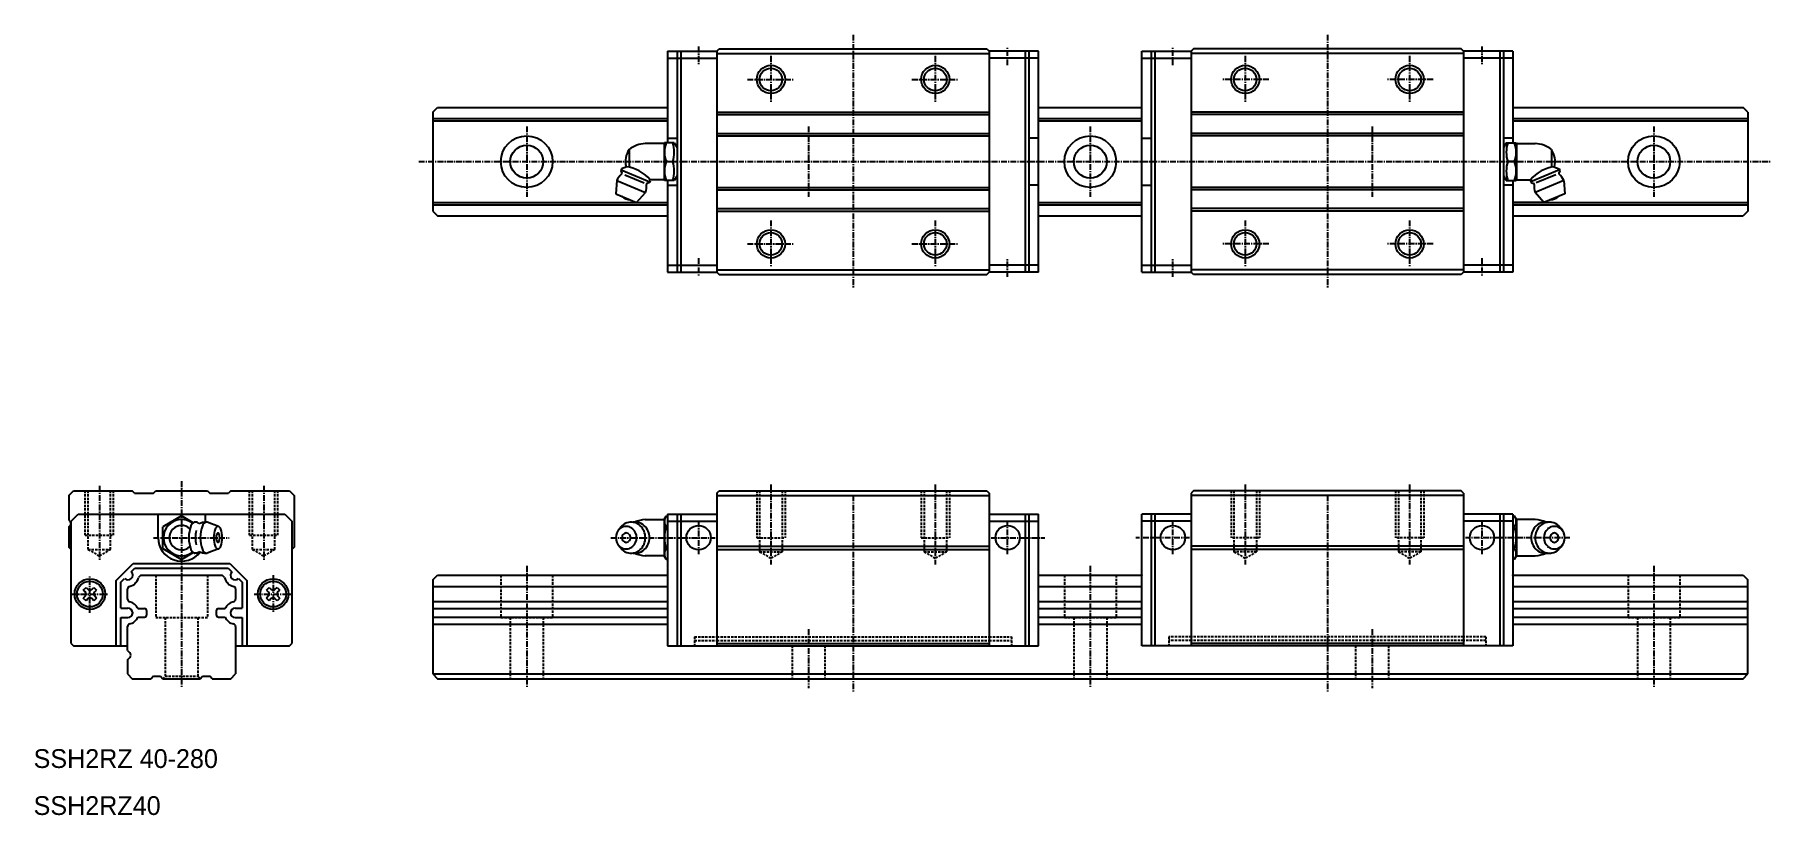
# Model space of a CAD drawing. Extents: x 10 to 380, y 10 to 176.
import ezdxf

# ---------------------------------------------------------------- set-up
doc = ezdxf.new("R2010")
doc.units = 0
doc.linetypes.add('CENTER', pattern=[2, 1.25, -0.25, 0.25, -0.25])
doc.linetypes.add('DASHED', pattern=[0.75, 0.5, -0.25])
doc.layers.get('0').update_dxf_attribs({"linetype": 'CONTINUOUS'})
doc.layers.add('CENTER', color=1, linetype='CENTER')

msp = doc.modelspace()

# ---------------------------------------------------------------- linework, layer by layer
at = {"color": 7, "linetype": 'CONTINUOUS'}
for p, q in [((145, 172.5), (145, 153)), ((145, 172.5), (155.5, 172.5)), ((145, 171), (155.5, 171)), ((147, 172.5), (147, 125.5)), ((147.8, 172.5), (147.8, 125.5)), ((155.5, 172.5), (156, 173)), ((155.5, 172.5), (155.5, 125.5)), ((155.5, 172), (213.5, 172)), ((156, 173), (213, 173)), ((213, 173), (213.5, 172.5)), ((213.5, 172.5), (213.5, 125.5)), ((224, 172.5), (213.5, 172.5)), ((224, 171), (213.5, 171)), ((221.2, 125.5), (221.2, 172.5)), ((222, 125.5), (222, 172.5)), ((224, 125.5), (224, 172.5)), ((246, 125.5), (246, 172.5)), ((246, 172.5), (256.5, 172.5)), ((246, 171), (256.5, 171)), ((248, 125.5), (248, 172.5)), ((248.8, 125.5), (248.8, 172.5)), ((257, 173), (256.5, 172.5)), ((256.5, 172.5), (256.5, 125.5)), ((314.5, 172), (256.5, 172)), ((314, 173), (257, 173)), ((314.5, 172.5), (314, 173)), ((314.5, 172.5), (314.5, 125.5)), ((325, 172.5), (314.5, 172.5)), ((325, 171), (314.5, 171)), ((322.2, 172.5), (322.2, 125.5)), ((323, 172.5), (323, 125.5)), ((325, 172.5), (325, 153)), ((95, 159.5), (96, 160.5)), ((95, 159.5), (95, 138.5)), ((96, 160.5), (145, 160.5)), ((155.5, 159.5), (213.5, 159.5)), ((155.5, 159), (213.5, 159)), ((224, 160.5), (246, 160.5)), ((314.5, 159.5), (256.5, 159.5)), ((314.5, 159), (256.5, 159)), ((325, 160.5), (374, 160.5)), ((375, 159.5), (374, 160.5)), ((375, 159.5), (375, 138.5)), ((95, 158.16), (145, 158.16)), ((95, 157.66), (145, 157.66)), ((224, 158.16), (246, 158.16)), ((224, 157.66), (246, 157.66)), ((325, 158.16), (375, 158.16)), ((325, 157.66), (375, 157.66)), ((144.24, 152.85), (140.24, 152.85)), ((144.33, 153), (144.24, 152.85)), ((144.24, 152.85), (144.24, 145.15)), ((146.42, 153), (144.33, 153)), ((145, 154), (147, 154)), ((146.42, 153), (147, 152)), ((155.5, 155), (213.5, 155)), ((155.5, 154.5), (213.5, 154.5)), ((224, 154), (222, 154)), ((246, 154), (248, 154)), ((314.5, 155), (256.5, 155)), ((314.5, 154.5), (256.5, 154.5)), ((325, 154), (323, 154)), ((323.58, 153), (323, 152)), ((323.58, 153), (325.67, 153)), ((325.67, 153), (325.76, 152.85)), ((325.76, 152.85), (325.76, 145.15)), ((325.76, 152.85), (329.76, 152.85)), ((136.3, 147.91), (135.18, 147.44)), ((136.8, 151.6), (136.8, 147.82)), ((144.68, 149), (146.08, 149)), ((325.32, 149), (323.92, 149)), ((333.2, 151.6), (333.2, 147.82)), ((333.7, 147.91), (334.82, 147.44)), ((134.17, 145), (133.97, 142.16)), ((134.17, 145), (140.27, 142.47)), ((135.18, 147.44), (135.03, 147.07)), ((135.03, 147.07), (135.24, 146.56)), ((135.11, 147.26), (141.2, 144.73)), ((135.89, 146.17), (140.04, 144.46)), ((141.13, 144.55), (140.62, 144.34)), ((141.1, 145.36), (141.28, 144.92)), ((141.28, 144.92), (141.13, 144.55)), ((144.24, 145.15), (141.28, 145.15)), ((144.24, 145.15), (144.33, 145)), ((146.42, 145), (144.33, 145)), ((145, 145), (145, 125.5)), ((147, 146), (146.42, 145)), ((323, 146), (323.58, 145)), ((323.58, 145), (325.67, 145)), ((325, 145), (325, 125.5)), ((325.76, 145.15), (325.67, 145)), ((325.76, 145.15), (328.72, 145.15)), ((328.9, 145.36), (328.72, 144.92)), ((328.72, 144.92), (328.87, 144.55)), ((334.89, 147.26), (328.8, 144.73)), ((328.87, 144.55), (329.38, 144.34)), ((335.83, 145), (329.73, 142.47)), ((334.11, 146.17), (329.96, 144.46)), ((334.97, 147.07), (334.76, 146.56)), ((334.82, 147.44), (334.97, 147.07)), ((335.83, 145), (336.03, 142.16)), ((133.97, 142.16), (138.4, 140.32)), ((138.4, 140.32), (140.27, 142.47)), ((145, 144), (147, 144)), ((155.5, 143.5), (213.5, 143.5)), ((155.5, 143), (213.5, 143)), ((224, 144), (222, 144)), ((246, 144), (248, 144)), ((314.5, 143.5), (256.5, 143.5)), ((314.5, 143), (256.5, 143)), ((325, 144), (323, 144)), ((331.6, 140.32), (329.73, 142.47)), ((336.03, 142.16), (331.6, 140.32)), ((95, 140.34), (138.35, 140.34)), ((95, 139.84), (145, 139.84)), ((95, 138.5), (96, 137.5)), ((96, 137.5), (145, 137.5)), ((138.42, 140.34), (145, 140.34)), ((155.5, 139), (213.5, 139)), ((155.5, 138.5), (213.5, 138.5)), ((224, 140.34), (246, 140.34)), ((224, 139.84), (246, 139.84)), ((224, 137.5), (246, 137.5)), ((314.5, 139), (256.5, 139)), ((314.5, 138.5), (256.5, 138.5)), ((331.58, 140.34), (325, 140.34)), ((325, 140.34), (375, 140.34)), ((325, 139.84), (375, 139.84)), ((325, 137.5), (374, 137.5)), ((375, 138.5), (374, 137.5)), ((145, 127), (155.5, 127)), ((155.5, 126), (213.5, 126)), ((224, 127), (213.5, 127)), ((246, 127), (256.5, 127)), ((314.5, 126), (256.5, 126)), ((325, 127), (314.5, 127)), ((145, 125.5), (155.5, 125.5)), ((155.5, 125.5), (156, 125)), ((156, 125), (213, 125)), ((213, 125), (213.5, 125.5)), ((224, 125.5), (213.5, 125.5)), ((246, 125.5), (256.5, 125.5)), ((257, 125), (256.5, 125.5)), ((314, 125), (257, 125)), ((314.5, 125.5), (314, 125)), ((325, 125.5), (314.5, 125.5)), ((17.5, 78), (18.5, 79)), ((17.5, 78), (17.5, 72.71)), ((18.5, 79), (31, 79)), ((31.5, 78.5), (31, 79)), ((31.5, 78.5), (35.5, 78.5)), ((35.5, 78.5), (36, 79)), ((36, 79), (47, 79)), ((47, 79), (47.5, 78.5)), ((47.5, 78.5), (51.5, 78.5)), ((52, 79), (51.5, 78.5)), ((52, 79), (64.5, 79)), ((64.5, 79), (65.5, 78)), ((65.5, 78), (65.5, 67)), ((155.5, 78.5), (156, 79)), ((155.5, 78.5), (155.5, 46)), ((155.5, 78), (213.5, 78)), ((156, 79), (213, 79)), ((213, 79), (213.5, 78.5)), ((213.5, 78.5), (213.5, 46)), ((257, 79), (256.5, 78.5)), ((256.5, 78.5), (256.5, 46)), ((314.5, 78), (256.5, 78)), ((314, 79), (257, 79)), ((314.5, 78.5), (314, 79)), ((314.5, 78.5), (314.5, 46)), ((18, 72.5), (19.5, 74)), ((19.5, 74), (41.5, 74)), ((36.5, 69), (36.5, 74)), ((41.5, 74), (63.5, 74)), ((46.5, 74), (46.5, 72.29)), ((63.5, 74), (65, 72.5)), ((145, 74), (155.5, 74)), ((145, 74), (145, 46)), ((147, 74), (147, 46)), ((147.8, 74), (147.8, 46)), ((213.5, 74), (224, 74)), ((221.2, 46), (221.2, 74)), ((222, 46), (222, 74)), ((224, 46), (224, 74)), ((256.5, 74), (246, 74)), ((246, 46), (246, 74)), ((248, 46), (248, 74)), ((248.8, 46), (248.8, 74)), ((325, 74), (314.5, 74)), ((322.2, 74), (322.2, 46)), ((323, 74), (323, 46)), ((325, 74), (325, 46)), ((17.5, 72.71), (17.85, 72.35)), ((17.5, 71.29), (17.85, 71.65)), ((17.5, 71.29), (17.5, 67)), ((18, 46.5), (18, 72.5)), ((41.5, 73.62), (37.5, 71.31)), ((37.5, 69), (37.5, 71.31)), ((43.99, 72.18), (41.5, 73.62)), ((44.69, 72.3), (44.32, 72.3)), ((49.39, 71.38), (46.94, 72.27)), ((65, 72.5), (65, 46.5)), ((134.4, 70.42), (134.77, 70.96)), ((140.24, 72.85), (144.24, 72.85)), ((144.24, 72.85), (144.68, 73.6)), ((144.24, 72.85), (144.24, 65.15)), ((144.68, 73.6), (145, 73.6)), ((144.68, 71.3), (145, 71.3)), ((145, 72.5), (155.5, 72.5)), ((213.5, 72.5), (224, 72.5)), ((256.5, 72.5), (246, 72.5)), ((325, 72.5), (314.5, 72.5)), ((325.32, 73.6), (325, 73.6)), ((325.32, 71.3), (325, 71.3)), ((325.76, 72.85), (325.32, 73.6)), ((329.76, 72.85), (325.76, 72.85)), ((325.76, 72.85), (325.76, 65.15)), ((335.6, 70.42), (335.23, 70.96)), ((18, 66.5), (17.5, 67)), ((37.5, 66.69), (37.5, 69)), ((37.5, 66.69), (41.5, 64.38)), ((49.39, 66.62), (46.94, 65.73)), ((65.5, 67), (65, 66.5)), ((134.77, 67.04), (134.4, 67.58)), ((134.77, 67.04), (134.78, 67.02)), ((144.68, 66.7), (145, 66.7)), ((155.5, 67.2), (213.5, 67.2)), ((314.5, 67.2), (256.5, 67.2)), ((325.32, 66.7), (325, 66.7)), ((335.23, 67.04), (335.22, 67.02)), ((335.23, 67.04), (335.6, 67.58)), ((27.6, 59.91), (31.18, 63.49)), ((31.18, 63.49), (51.82, 63.49)), ((41.5, 64.38), (43.99, 65.82)), ((44.69, 65.7), (44.32, 65.7)), ((51.82, 63.49), (55.4, 59.91)), ((144.24, 65.15), (140.24, 65.15)), ((144.68, 64.4), (144.24, 65.15)), ((144.68, 64.4), (145, 64.4)), ((155.5, 66.5), (213.5, 66.5)), ((314.5, 66.5), (256.5, 66.5)), ((325.32, 64.4), (325, 64.4)), ((325.32, 64.4), (325.76, 65.15)), ((325.76, 65.15), (329.76, 65.15)), ((27.6, 46), (27.6, 59.91)), ((28.6, 59.5), (29.39, 60.29)), ((28.6, 54), (28.6, 59.5)), ((30.81, 61.71), (31.59, 62.49)), ((31.59, 62.49), (51.41, 62.49)), ((32.84, 61), (32.34, 60.5)), ((32.84, 61), (50.16, 61)), ((50.66, 60.5), (50.16, 61)), ((51.41, 62.49), (52.19, 61.71)), ((53.61, 60.29), (54.4, 59.5)), ((54.4, 59.5), (54.4, 54)), ((55.4, 59.91), (55.4, 46)), ((95, 60), (96, 61)), ((95, 60), (95, 40)), ((96, 61), (145, 61)), ((224, 61), (246, 61)), ((325, 61), (374, 61)), ((374, 61), (375, 60)), ((375, 40), (375, 60)), ((20.58, 57.84), (21.16, 58.42)), ((20.58, 57.84), (21.03, 57.39)), ((21.03, 56.61), (20.58, 56.16)), ((21.16, 55.58), (20.58, 56.16)), ((21.16, 58.42), (21.61, 57.97)), ((21.61, 56.03), (21.16, 55.58)), ((22.39, 57.97), (22.84, 58.42)), ((22.84, 55.58), (22.39, 56.03)), ((22.84, 58.42), (23.42, 57.84)), ((23.42, 56.16), (22.84, 55.58)), ((22.97, 57.39), (23.42, 57.84)), ((23.42, 56.16), (22.97, 56.61)), ((30, 55.9), (30, 58.1)), ((53, 58.1), (53, 55.9)), ((59.58, 57.84), (60.16, 58.42)), ((59.58, 57.84), (60.03, 57.39)), ((60.03, 56.61), (59.58, 56.16)), ((60.16, 55.58), (59.58, 56.16)), ((60.16, 58.42), (60.61, 57.97)), ((60.61, 56.03), (60.16, 55.58)), ((61.39, 57.97), (61.84, 58.42)), ((61.84, 55.58), (61.39, 56.03)), ((61.84, 58.42), (62.42, 57.84)), ((62.42, 56.16), (61.84, 55.58)), ((61.97, 57.39), (62.42, 57.84)), ((62.42, 56.16), (61.97, 56.61)), ((95, 58.59), (145, 58.59)), ((224, 58.59), (246, 58.59)), ((325, 58.59), (375, 58.59)), ((28.6, 54), (30.1, 54)), ((28.6, 52), (30.1, 52)), ((28.6, 46), (28.6, 52)), ((32.21, 53.9), (33.6, 53.9)), ((32.21, 52.1), (33.6, 52.1)), ((34.1, 52.6), (34.1, 53.4)), ((48.9, 53.4), (48.9, 52.6)), ((49.4, 53.9), (50.79, 53.9)), ((49.4, 52.1), (50.79, 52.1)), ((52.9, 54), (54.4, 54)), ((52.9, 52), (54.4, 52)), ((54.4, 52), (54.4, 46)), ((95, 55.41), (145, 55.41)), ((95, 53.9), (145, 53.9)), ((95, 52.1), (145, 52.1)), ((224, 55.41), (246, 55.41)), ((224, 53.9), (246, 53.9)), ((224, 52.1), (246, 52.1)), ((325, 55.41), (375, 55.41)), ((325, 53.9), (375, 53.9)), ((325, 52.1), (375, 52.1)), ((30, 44.99), (30, 50.1)), ((53, 50.1), (53, 40)), ((95, 50.59), (145, 50.59)), ((224, 50.59), (246, 50.59)), ((325, 50.59), (375, 50.59)), ((18, 46.5), (18.5, 46)), ((18.5, 46), (30, 46)), ((30, 44.99), (30.49, 44.49)), ((53, 46), (64.5, 46)), ((64.5, 46), (65, 46.5)), ((145, 46), (224, 46)), ((155.5, 46.5), (213.5, 46.5)), ((325, 46), (246, 46)), ((314.5, 46.5), (256.5, 46.5)), ((30, 43.01), (30.49, 43.5)), ((30, 43.01), (30, 40)), ((30, 40), (31, 39)), ((31, 39), (35, 39)), ((35.5, 39.5), (35, 39)), ((35.5, 39.5), (37, 39.5)), ((37, 39.5), (37.5, 39)), ((37.5, 39), (37.5, 39)), ((37.5, 39), (45.5, 39)), ((45.5, 39), (46, 39.5)), ((46, 39.5), (47.5, 39.5)), ((48, 39), (47.5, 39.5)), ((48, 39), (52, 39)), ((52, 39), (53, 40)), ((95, 40), (96, 39)), ((95, 40), (375, 40)), ((96, 39), (374, 39)), ((374, 39), (375, 40))]:
    msp.add_line(p, q, dxfattribs=at)
at = {"color": 3, "linetype": 'DASHED'}
for p, q in [((21, 69.5), (21, 79)), ((21.6, 66.5), (21.6, 79)), ((26.4, 66.5), (26.4, 79)), ((27, 69.5), (27, 79)), ((56, 69.5), (56, 79)), ((56.6, 66.5), (56.6, 79)), ((61.4, 66.5), (61.4, 79)), ((62, 69.5), (62, 79)), ((164, 79), (164, 69)), ((164.6, 79), (164.6, 66)), ((169.4, 79), (169.4, 66)), ((170, 79), (170, 69)), ((199, 79), (199, 69)), ((199.6, 79), (199.6, 66)), ((204.4, 79), (204.4, 66)), ((205, 79), (205, 69)), ((265, 79), (265, 69)), ((265.6, 79), (265.6, 66)), ((270.4, 79), (270.4, 66)), ((271, 79), (271, 69)), ((300, 79), (300, 69)), ((300.6, 79), (300.6, 66)), ((305.4, 79), (305.4, 66)), ((306, 79), (306, 69)), ((21, 69.5), (27, 69.5)), ((56, 69.5), (62, 69.5)), ((164, 69), (170, 69)), ((199, 69), (205, 69)), ((271, 69), (265, 69)), ((306, 69), (300, 69)), ((21.6, 66.5), (26.4, 66.5)), ((21.6, 66.5), (24, 65.11)), ((26.4, 66.5), (24, 65.11)), ((56.6, 66.5), (61.4, 66.5)), ((56.6, 66.5), (59, 65.11)), ((61.4, 66.5), (59, 65.11)), ((164.6, 66), (169.4, 66)), ((164.6, 66), (167, 64.61)), ((169.4, 66), (167, 64.61)), ((199.6, 66), (204.4, 66)), ((199.6, 66), (202, 64.61)), ((204.4, 66), (202, 64.61)), ((270.4, 66), (265.6, 66)), ((265.6, 66), (268, 64.61)), ((270.4, 66), (268, 64.61)), ((305.4, 66), (300.6, 66)), ((300.6, 66), (303, 64.61)), ((305.4, 66), (303, 64.61)), ((36, 61), (36, 52)), ((47, 61), (47, 52)), ((109.5, 61), (109.5, 52)), ((120.5, 61), (120.5, 52)), ((229.5, 61), (229.5, 52)), ((240.5, 61), (240.5, 52)), ((349.5, 61), (349.5, 52)), ((360.5, 61), (360.5, 52)), ((36, 52), (47, 52)), ((38, 52), (38, 39.5)), ((45, 52), (45, 39.5)), ((109.5, 52), (120.5, 52)), ((111.5, 52), (111.5, 39)), ((118.5, 52), (118.5, 39)), ((229.5, 52), (240.5, 52)), ((231.5, 52), (231.5, 39)), ((238.5, 52), (238.5, 39)), ((349.5, 52), (360.5, 52)), ((351.5, 52), (351.5, 39)), ((358.5, 52), (358.5, 39)), ((150.75, 47.9), (155.5, 47.9)), ((150.75, 47.9), (150.75, 46)), ((150.75, 47.1), (155.5, 47.1)), ((155.5, 47.9), (213.5, 47.9)), ((155.5, 47.1), (213.5, 47.1)), ((171.5, 46), (171.5, 39)), ((178.5, 46), (178.5, 39)), ((213.5, 47.9), (218.25, 47.9)), ((213.5, 47.1), (218.25, 47.1)), ((218.25, 47.9), (218.25, 46)), ((251.75, 47.9), (251.75, 46)), ((256.5, 47.9), (251.75, 47.9)), ((256.5, 47.1), (251.75, 47.1)), ((314.5, 47.9), (256.5, 47.9)), ((314.5, 47.1), (256.5, 47.1)), ((291.5, 46), (291.5, 39)), ((298.5, 46), (298.5, 39)), ((319.25, 47.9), (314.5, 47.9)), ((319.25, 47.1), (314.5, 47.1)), ((319.25, 47.9), (319.25, 46)), ((37.5, 39), (38, 39.5)), ((38, 39.5), (45, 39.5)), ((45, 39.5), (45.5, 39))]:
    msp.add_line(p, q, dxfattribs=at)
at = {"color": 3, "linetype": 'CONTINUOUS'}
for centre in [(167, 166.5), (202, 166.5), (268, 166.5), (303, 166.5), (167, 131.5), (202, 131.5), (268, 131.5), (303, 131.5)]:
    msp.add_circle(centre, 3, dxfattribs=at)
at = {"color": 7, "linetype": 'CONTINUOUS'}
for centre, radius in [((167, 166.5), 2.4), ((202, 166.5), 2.4), ((268, 166.5), 2.4), ((303, 166.5), 2.4), ((115, 149), 5.5), ((115, 149), 3.5), ((235, 149), 5.5), ((235, 149), 3.5), ((355, 149), 5.5), ((355, 149), 3.5), ((167, 131.5), 2.4), ((202, 131.5), 2.4), ((268, 131.5), 2.4), ((303, 131.5), 2.4), ((151.6, 69), 2.6), ((217.4, 69), 2.6), ((252.6, 69), 2.6), ((318.4, 69), 2.6), ((22, 57), 3.25), ((22, 57), 2.75), ((61, 57), 3.25), ((61, 57), 2.75)]:
    msp.add_circle(centre, radius, dxfattribs=at)
for centre, radius, start, end in [((140.47, 146.85), 6, 92.1789, 127.7261), ((150.28, 151), 5.95, 160.3465, 199.6535), ((140.48, 151), 5.95, 340.3465, 19.6535), ((329.52, 151), 5.95, 160.3465, 199.6535), ((319.72, 151), 5.95, 340.3465, 19.6535), ((329.53, 146.85), 6, 52.2739, 87.8211), ((140.72, 149), 4.7, 146.4138, 193.1788), ((135.17, 139.99), 8, 40.1892, 83.034), ((150.28, 147), 5.95, 160.3465, 199.6535), ((140.48, 147), 5.95, 340.3465, 19.6535), ((329.52, 147), 5.95, 160.3465, 199.6535), ((319.72, 147), 5.95, 340.3465, 19.6535), ((334.83, 139.99), 8, 96.966, 139.8108), ((329.28, 149), 4.7, 346.8212, 33.5862), ((137.22, 143.73), 3.3, 128.1639, 157.4998), ((135.06, 146.49), 0.2, 308.1641, 22.5004), ((140.69, 144.15), 0.2, 112.4996, 186.8355), ((329.31, 144.15), 0.2, 353.1645, 67.5004), ((334.94, 146.49), 0.2, 157.4996, 231.8359), ((332.78, 143.73), 3.3, 22.5002, 51.8361), ((137.35, 144.05), 3.2, 229.29, 265.71), ((137.22, 143.73), 3.3, 337.5, 6.836), ((332.78, 143.73), 3.3, 173.164, 202.5), ((332.65, 144.05), 3.2, 274.29, 310.71), ((17.5, 72), 0.5, 0, 45), ((17.5, 72), 0.5, 315, 0), ((41.5, 69), 3.85, 52.5077, 307.4921), ((41.5, 69), 2.6, 46.6213, 313.3788), ((50.37, 69), 7.31, 159.7619, 200.238), ((44.82, 71.05), 1.4, 121.1002, 160.1439), ((44.32, 71.8), 0.505, 90.9032, 115.752), ((49.74, 69), 5.31, 163.6263, 196.3729), ((44.69, 71.8), 0.505, 64.248, 90.9029), ((44.19, 71.05), 1.4, 39.4282, 58.8998), ((46.77, 69), 3.3, 90, 117.0545), ((52.81, 69), 7.31, 159.7619, 200.238), ((47.27, 71.05), 1.4, 121.1002, 160.1439), ((46.77, 71.8), 0.505, 68.6881, 115.752), ((53.65, 69), 5.31, 159.7306, 200.2694), ((49.63, 70.49), 1.02, 121.0513, 160.104), ((49.26, 71.03), 0.368, 64.287, 115.7129), ((48.9, 70.49), 1.02, 19.896, 58.9486), ((44.87, 69), 5.31, 339.7306, 20.2694), ((136.5, 69), 2.53, 133.386, 226.6139), ((136.21, 69.26), 2.15, 101.0363, 132.5263), ((137.65, 69), 3.48, 133.3861, 145.8068), ((137.25, 69.35), 2.95, 101.0363, 132.5263), ((136.19, 69.35), 2.05, 79.1807, 100.8192), ((136.16, 69.26), 2.15, 47.4737, 78.9636), ((137.22, 69.48), 2.82, 90, 100.8192), ((137.22, 69.48), 2.82, 79.1807, 90), ((135.87, 69), 2.53, 313.386, 46.6139), ((138.08, 69.48), 2.82, 90, 98.7658), ((137.18, 69.35), 2.95, 47.4736, 78.9636), ((140.47, 66.85), 6, 92.1777, 114.8938), ((138.08, 69.48), 2.82, 79.1807, 90), ((138.04, 69.35), 2.95, 47.4736, 78.9636), ((136.79, 69), 3.48, 313.3861, 46.6139), ((137.65, 69), 3.48, 313.3861, 46.6139), ((146.41, 72.45), 2.08, 146.4718, 213.5286), ((152.14, 69), 7.81, 162.8691, 197.1308), ((323.59, 72.45), 2.08, 326.4714, 33.5282), ((317.86, 69), 7.81, 342.8692, 17.1309), ((332.35, 69), 3.48, 133.3861, 226.6139), ((333.21, 69), 3.48, 133.3861, 226.6139), ((329.53, 66.85), 6, 65.1062, 87.8223), ((331.96, 69.35), 2.95, 101.0364, 132.5264), ((332.82, 69.35), 2.95, 101.0364, 132.5264), ((331.92, 69.48), 2.82, 90, 100.8193), ((334.13, 69), 2.53, 133.3861, 226.614), ((331.92, 69.48), 2.82, 81.2342, 90), ((332.78, 69.48), 2.82, 90, 100.8193), ((333.84, 69.26), 2.15, 101.0364, 132.5263), ((332.78, 69.48), 2.82, 79.1808, 90), ((332.75, 69.35), 2.95, 47.4737, 78.9637), ((333.81, 69.35), 2.05, 79.1808, 100.8193), ((333.79, 69.26), 2.15, 47.4737, 78.9637), ((332.35, 69), 3.48, 34.1932, 46.6139), ((333.5, 69), 2.53, 313.3861, 46.614), ((41.5, 69), 5, 180.0001, 322.6126), ((49.63, 67.51), 1.02, 199.896, 238.9486), ((51.09, 69), 2.22, 159.7737, 200.2263), ((49.41, 69.62), 0.423, 121.1182, 160.1587), ((49.41, 68.38), 0.423, 199.8413, 238.8817), ((49.26, 66.97), 0.368, 244.287, 295.7129), ((49.26, 69.85), 0.153, 64.2337, 115.7663), ((49.26, 68.15), 0.153, 244.2337, 295.7663), ((49.11, 69.62), 0.423, 19.8413, 58.8817), ((49.11, 68.38), 0.423, 301.1183, 340.1587), ((48.9, 67.51), 1.02, 301.0513, 340.104), ((47.43, 69), 2.22, 339.7737, 20.2263), ((136.21, 68.74), 2.15, 227.4736, 258.9636), ((137.65, 69), 3.48, 214.6529, 226.6139), ((136.32, 69), 1.05, 133.386, 226.6139), ((136.2, 69.11), 0.895, 101.0362, 132.5262), ((136.2, 68.89), 0.895, 227.4736, 258.9636), ((136.19, 68.65), 2.05, 259.1807, 280.8192), ((136.19, 69.15), 0.855, 79.1807, 100.8191), ((136.19, 68.85), 0.855, 259.1807, 280.8191), ((136.17, 69.11), 0.895, 47.4736, 78.9636), ((136.17, 68.89), 0.895, 281.0363, 312.5262), ((136.16, 68.74), 2.15, 281.0363, 312.5263), ((136.06, 69), 1.05, 313.386, 46.6139), ((146.41, 65.55), 2.08, 146.4713, 213.5276), ((323.59, 65.55), 2.08, 326.4724, 33.5287), ((333.84, 68.74), 2.15, 227.4737, 258.9637), ((333.94, 69), 1.05, 133.3861, 226.614), ((333.83, 69.11), 0.895, 101.0364, 132.5264), ((333.83, 68.89), 0.895, 227.4738, 258.9637), ((333.81, 68.65), 2.05, 259.1808, 280.8193), ((333.81, 69.15), 0.855, 79.1809, 100.8193), ((333.81, 68.85), 0.855, 259.1809, 280.8193), ((333.8, 69.11), 0.895, 47.4738, 78.9638), ((333.8, 68.89), 0.895, 281.0364, 312.5264), ((333.79, 68.74), 2.15, 281.0364, 312.5264), ((333.68, 69), 1.05, 313.3861, 46.614), ((332.35, 69), 3.48, 313.3861, 325.3471), ((44.82, 66.95), 1.4, 199.8561, 238.8998), ((44.32, 66.2), 0.505, 244.2479, 270.3932), ((44.69, 66.2), 0.505, 270.3929, 295.752), ((44.19, 66.95), 1.4, 301.1002, 320.57), ((46.77, 69), 3.3, 242.9455, 270), ((47.27, 66.95), 1.4, 199.8561, 238.8998), ((46.77, 66.2), 0.505, 244.2479, 289.9352), ((137.25, 68.65), 2.95, 227.4736, 258.9636), ((137.22, 68.52), 2.82, 259.1808, 280.8192), ((138.08, 68.52), 2.82, 261.2379, 280.8192), ((137.18, 68.65), 2.95, 281.0363, 312.5263), ((140.47, 71.15), 6, 245.1062, 267.8223), ((138.04, 68.65), 2.95, 281.0363, 312.5263), ((329.53, 71.15), 6, 272.1777, 294.8938), ((331.96, 68.65), 2.95, 227.4737, 258.9637), ((332.82, 68.65), 2.95, 227.4737, 258.9637), ((331.92, 68.52), 2.82, 259.1808, 278.7621), ((332.78, 68.52), 2.82, 259.1808, 280.8192), ((332.75, 68.65), 2.95, 281.0364, 312.5264), ((30.1, 61), 1, 225.0001, 45), ((29.93, 61.06), 2.48, 281.8239, 346.8289), ((53.07, 61.06), 2.48, 193.1712, 258.1762), ((52.9, 61), 1, 135, 315), ((20.64, 57), 0.55, 315.0002, 45), ((22, 58.36), 0.55, 225, 315), ((22, 55.64), 0.55, 45, 135), ((23.36, 57), 0.55, 135, 225), ((30.55, 58.1), 0.55, 101.8238, 180), ((30.55, 55.9), 0.55, 180, 258.1762), ((52.45, 58.1), 0.55, 0, 78.1761), ((52.45, 55.9), 0.55, 281.8239, 0), ((59.64, 57), 0.55, 315.0002, 45), ((61, 58.36), 0.55, 225, 315), ((61, 55.64), 0.55, 45, 135), ((62.36, 57), 0.55, 135, 225), ((30.1, 53), 1, 270.0001, 90), ((29.93, 52.94), 2.48, 22.9178, 78.1761), ((29.93, 53.06), 2.48, 281.8239, 337.0822), ((33.6, 53.4), 0.5, 0, 90), ((33.6, 52.6), 0.5, 270.0001, 0), ((49.4, 53.4), 0.5, 90, 180), ((49.4, 52.6), 0.5, 180, 270), ((53.07, 52.94), 2.48, 101.8239, 157.0822), ((53.07, 53.06), 2.48, 202.9178, 258.1762), ((52.9, 53), 1, 90, 269.9999), ((30.55, 50.1), 0.55, 101.8238, 180), ((52.45, 50.1), 0.55, 0, 78.1761), ((30, 44), 0.7, 0, 44.9999), ((30, 44), 0.7, 315.0002, 0)]:
    msp.add_arc(centre, radius, start, end, dxfattribs=at)
for p in [(145, 149), (224, 149), (246, 149), (325, 149), (41.5, 79), (145, 61), (224, 61), (246, 61), (325, 61), (41.5, 39)]:
    msp.add_point(p, dxfattribs=at)
at = {"layer": 'CENTER', "color": 1, "linetype": 'CENTER'}
for p, q in [((184.5, 176), (184.5, 122)), ((285.5, 176), (285.5, 122)), ((151.6, 173.5), (151.6, 169.5)), ((167, 171.5), (167, 161.5)), ((202, 171.5), (202, 161.5)), ((217.4, 169.5), (217.4, 173.5)), ((252.6, 169.5), (252.6, 173.5)), ((268, 171.5), (268, 161.5)), ((303, 171.5), (303, 161.5)), ((318.4, 173.5), (318.4, 169.5)), ((162, 166.5), (172, 166.5)), ((197, 166.5), (207, 166.5)), ((273, 166.5), (263, 166.5)), ((308, 166.5), (298, 166.5)), ((115, 156.5), (115, 141.5)), ((175, 156.5), (175, 141.5)), ((235, 156.5), (235, 141.5)), ((295, 156.5), (295, 141.5)), ((355, 156.5), (355, 141.5)), ((92, 149), (380, 149)), ((167, 136.5), (167, 126.5)), ((202, 136.5), (202, 126.5)), ((268, 136.5), (268, 126.5)), ((303, 136.5), (303, 126.5)), ((162, 131.5), (172, 131.5)), ((197, 131.5), (207, 131.5)), ((273, 131.5), (263, 131.5)), ((308, 131.5), (298, 131.5)), ((151.6, 128.5), (151.6, 124.5)), ((217.4, 124.5), (217.4, 128.5)), ((252.6, 124.5), (252.6, 128.5)), ((318.4, 128.5), (318.4, 124.5)), ((24, 80.06), (24, 64.06)), ((41.5, 81), (41.5, 63)), ((59, 80.06), (59, 64.06)), ((167, 80.31), (167, 63.31)), ((184.5, 78), (184.5, 36)), ((202, 80.31), (202, 63.31)), ((268, 80.31), (268, 63.31)), ((285.5, 78), (285.5, 36)), ((303, 80.31), (303, 63.31)), ((151.6, 72.5), (151.6, 65.5)), ((217.4, 65.5), (217.4, 72.5)), ((252.6, 65.5), (252.6, 72.5)), ((318.4, 72.5), (318.4, 65.5)), ((35.5, 69), (51.62, 69)), ((132.91, 69), (148.5, 69)), ((148.1, 69), (155.1, 69)), ((213.9, 69), (220.9, 69)), ((220.5, 69), (225.32, 69)), ((249.5, 69), (244.68, 69)), ((256.1, 69), (249.1, 69)), ((321.9, 69), (314.9, 69)), ((337.09, 69), (321.5, 69)), ((41.5, 63), (41.5, 37)), ((115, 63), (115, 37)), ((235, 63), (235, 37)), ((355, 63), (355, 37)), ((22, 53), (22, 61)), ((61, 61), (61, 53)), ((18, 57), (26, 57)), ((57, 57), (65, 57)), ((175, 49.5), (175, 37)), ((295, 49.5), (295, 37))]:
    msp.add_line(p, q, dxfattribs=at)

# ---------------------------------------------------------------- texts
at = {"color": 7, "linetype": 'CONTINUOUS'}
for s, p in [('SSH2RZ 40-280', (10, 20)), ('SSH2RZ40', (10, 10))]:
    msp.add_text(s, height=4, dxfattribs=at).set_placement(p)

doc.saveas('drawing.dxf')
